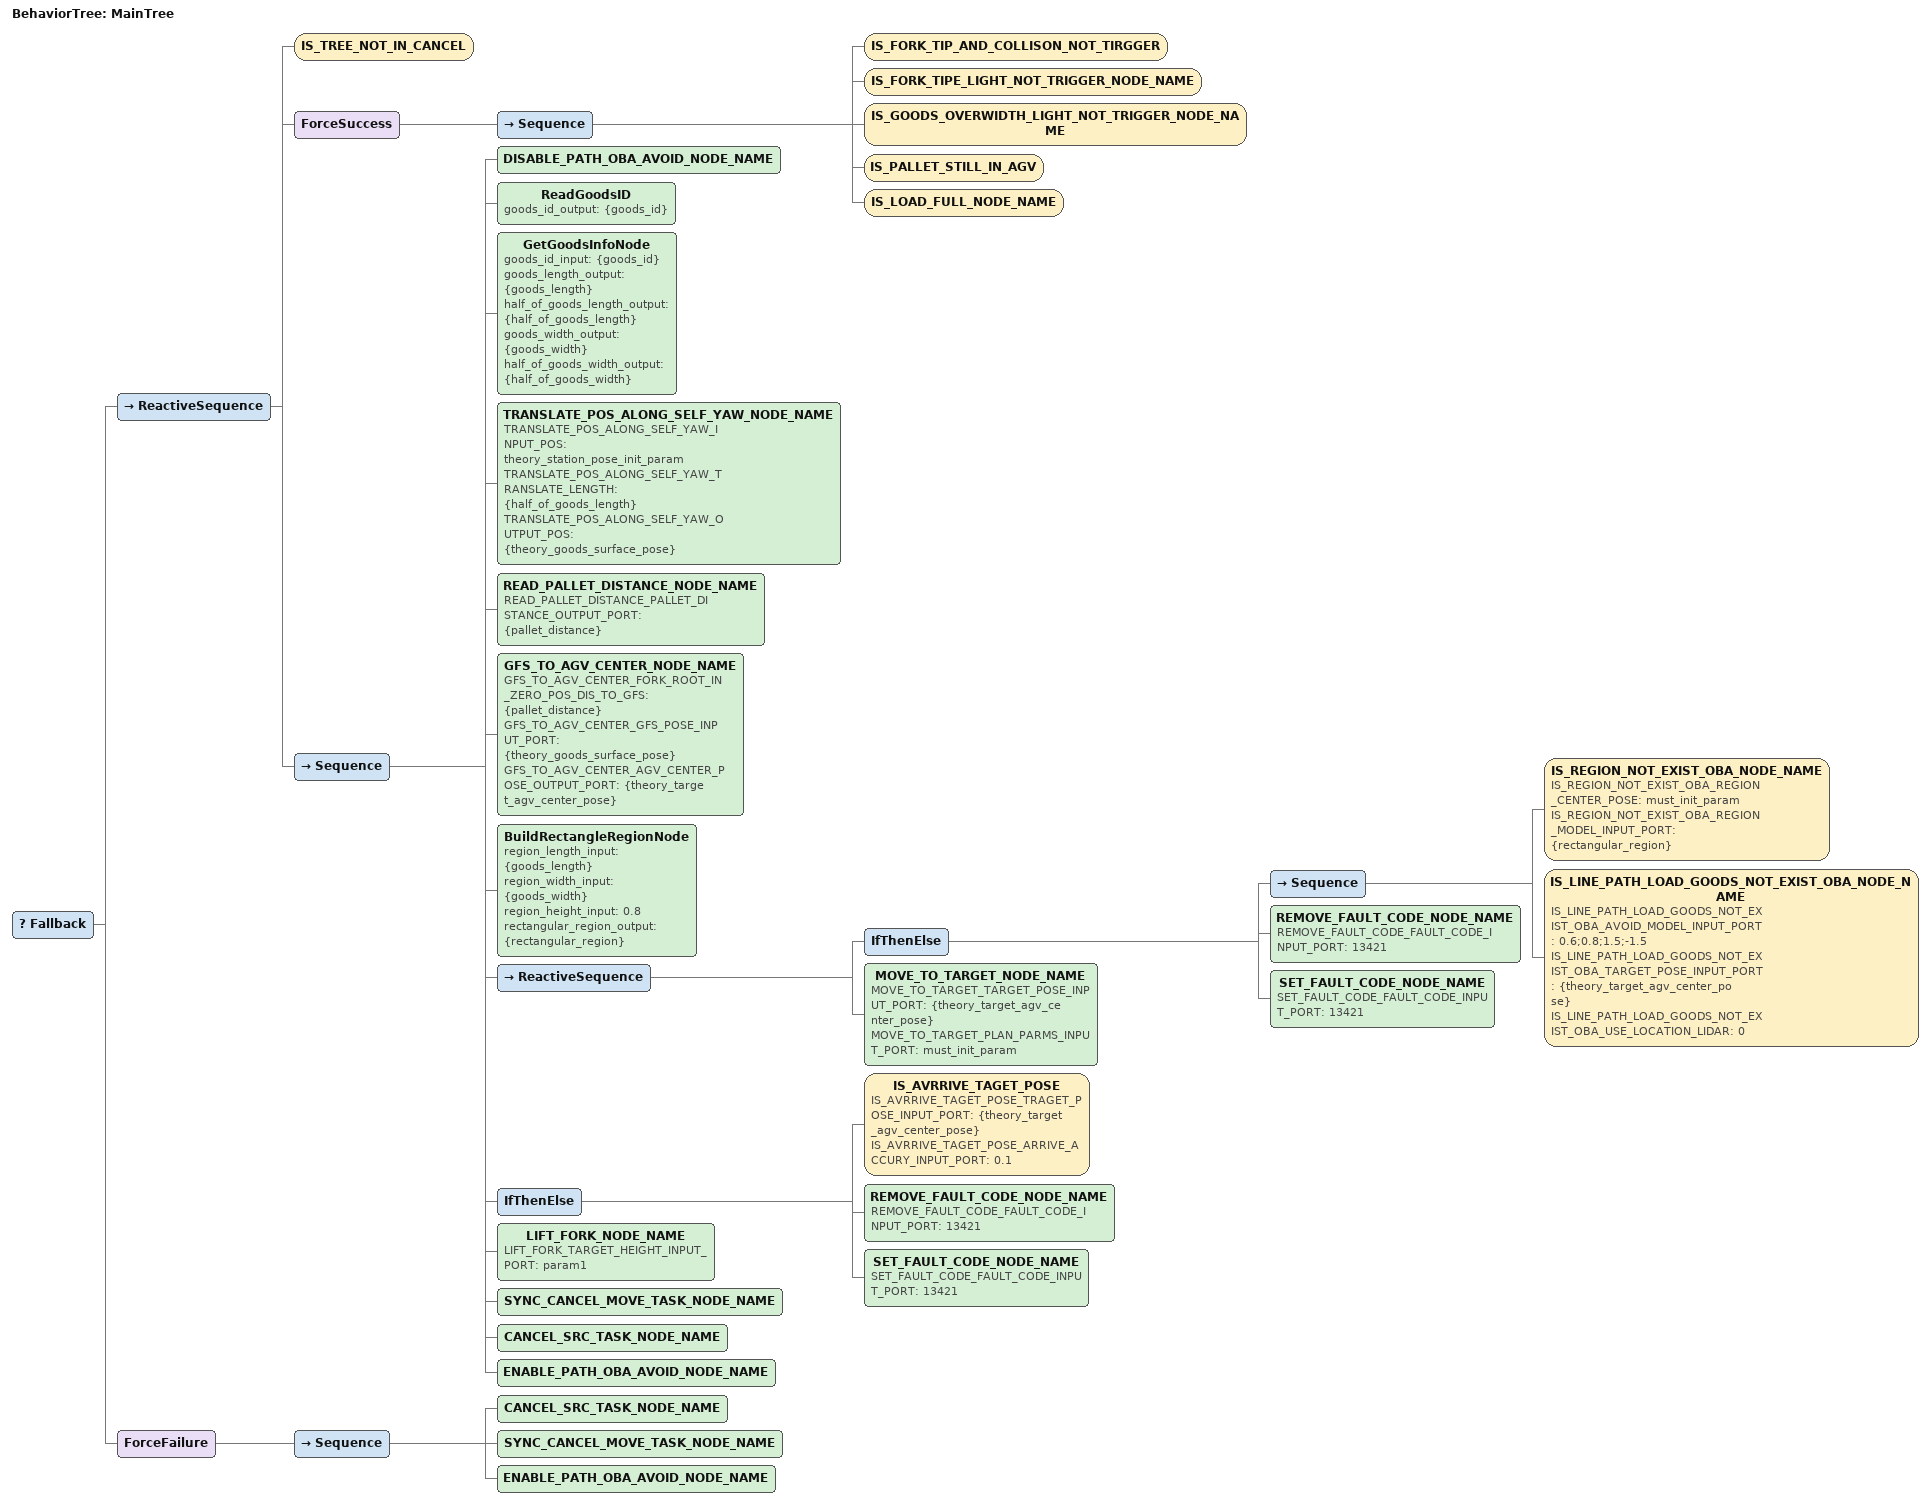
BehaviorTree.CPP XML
<root BTCPP_format="4" >
   <BehaviorTree ID="MainTree">
      <Fallback>
         <ReactiveSequence>
            <IS_TREE_NOT_IN_CANCEL/>
            <ForceSuccess>
               <Sequence>
                  <IS_FORK_TIP_AND_COLLISON_NOT_TIRGGER/>
                  <IS_FORK_TIPE_LIGHT_NOT_TRIGGER_NODE_NAME/>
                  <IS_GOODS_OVERWIDTH_LIGHT_NOT_TRIGGER_NODE_NAME />
                  <IS_PALLET_STILL_IN_AGV/>
                  <IS_LOAD_FULL_NODE_NAME />
               </Sequence>
            </ForceSuccess>
            <Sequence>
               <DISABLE_PATH_OBA_AVOID_NODE_NAME />
               <ReadGoodsID
                  goods_id_output="{goods_id}"
                />
               <GetGoodsInfoNode
                  goods_id_input="{goods_id}"
                  goods_length_output="{goods_length}"
                  half_of_goods_length_output="{half_of_goods_length}"
                  goods_width_output="{goods_width}"
                  half_of_goods_width_output="{half_of_goods_width}"
                />
               <TRANSLATE_POS_ALONG_SELF_YAW_NODE_NAME
                  TRANSLATE_POS_ALONG_SELF_YAW_INPUT_POS="theory_station_pose_init_param"
                  TRANSLATE_POS_ALONG_SELF_YAW_TRANSLATE_LENGTH="{half_of_goods_length}"
                  TRANSLATE_POS_ALONG_SELF_YAW_OUTPUT_POS="{theory_goods_surface_pose}"
                />
               <READ_PALLET_DISTANCE_NODE_NAME
                  READ_PALLET_DISTANCE_PALLET_DISTANCE_OUTPUT_PORT="{pallet_distance}"
                />
                <!--自适应取货，生成调整路线和取货目标点，车体移动到取货目标位置-->
               <GFS_TO_AGV_CENTER_NODE_NAME
                  GFS_TO_AGV_CENTER_FORK_ROOT_IN_ZERO_POS_DIS_TO_GFS="{pallet_distance}"
                  GFS_TO_AGV_CENTER_GFS_POSE_INPUT_PORT="{theory_goods_surface_pose}"
                  GFS_TO_AGV_CENTER_AGV_CENTER_POSE_OUTPUT_PORT="{theory_target_agv_center_pose}"
               />
               <BuildRectangleRegionNode
                  region_length_input="{goods_length}"
                  region_width_input="{goods_width}"
                  region_height_input="0.8"
                  rectangular_region_output="{rectangular_region}"
               />
               <ReactiveSequence>
                  <IfThenElse>
                     <Sequence>
                        <IS_REGION_NOT_EXIST_OBA_NODE_NAME
                           IS_REGION_NOT_EXIST_OBA_REGION_CENTER_POSE="must_init_param"
                           IS_REGION_NOT_EXIST_OBA_REGION_MODEL_INPUT_PORT="{rectangular_region}"
                       />
                       <IS_LINE_PATH_LOAD_GOODS_NOT_EXIST_OBA_NODE_NAME
                           IS_LINE_PATH_LOAD_GOODS_NOT_EXIST_OBA_AVOID_MODEL_INPUT_PORT="0.6;0.8;1.5;-1.5"
                           IS_LINE_PATH_LOAD_GOODS_NOT_EXIST_OBA_TARGET_POSE_INPUT_PORT="{theory_target_agv_center_pose}"
                           IS_LINE_PATH_LOAD_GOODS_NOT_EXIST_OBA_USE_LOCATION_LIDAR="0"
                       />
                     </Sequence>
                     <REMOVE_FAULT_CODE_NODE_NAME
                        REMOVE_FAULT_CODE_FAULT_CODE_INPUT_PORT = "13421"
                     />
                     <SET_FAULT_CODE_NODE_NAME
                        SET_FAULT_CODE_FAULT_CODE_INPUT_PORT = "13421"
                     />
                  </IfThenElse>
                  <!--车体移动到取货目标位置-->
                  <MOVE_TO_TARGET_NODE_NAME
                     MOVE_TO_TARGET_TARGET_POSE_INPUT_PORT="{theory_target_agv_center_pose}"
                     MOVE_TO_TARGET_PLAN_PARMS_INPUT_PORT="must_init_param"
                  />
               </ReactiveSequence>

               <IfThenElse>
               <!--如果移动到达目标终点，返回错误码13421，否则继续移动-->
                  <IS_AVRRIVE_TAGET_POSE
                     IS_AVRRIVE_TAGET_POSE_TRAGET_POSE_INPUT_PORT="{theory_target_agv_center_pose}"
                     IS_AVRRIVE_TAGET_POSE_ARRIVE_ACCURY_INPUT_PORT="0.1"
                  />
                  <REMOVE_FAULT_CODE_NODE_NAME
                     REMOVE_FAULT_CODE_FAULT_CODE_INPUT_PORT = "13421"
                  />
                  <SET_FAULT_CODE_NODE_NAME
                     SET_FAULT_CODE_FAULT_CODE_INPUT_PORT = "13421"
                  />
               </IfThenElse>
               <LIFT_FORK_NODE_NAME
                  LIFT_FORK_TARGET_HEIGHT_INPUT_PORT="param1"
               />
               <SYNC_CANCEL_MOVE_TASK_NODE_NAME/>
               <CANCEL_SRC_TASK_NODE_NAME />
               <ENABLE_PATH_OBA_AVOID_NODE_NAME />
            </Sequence>
         </ReactiveSequence>
         <ForceFailure>
               <Sequence>
                  <CANCEL_SRC_TASK_NODE_NAME/>
                  <SYNC_CANCEL_MOVE_TASK_NODE_NAME/>
                  <ENABLE_PATH_OBA_AVOID_NODE_NAME/>
               </Sequence>
         </ForceFailure>
      </Fallback>
   </BehaviorTree>
</root>
